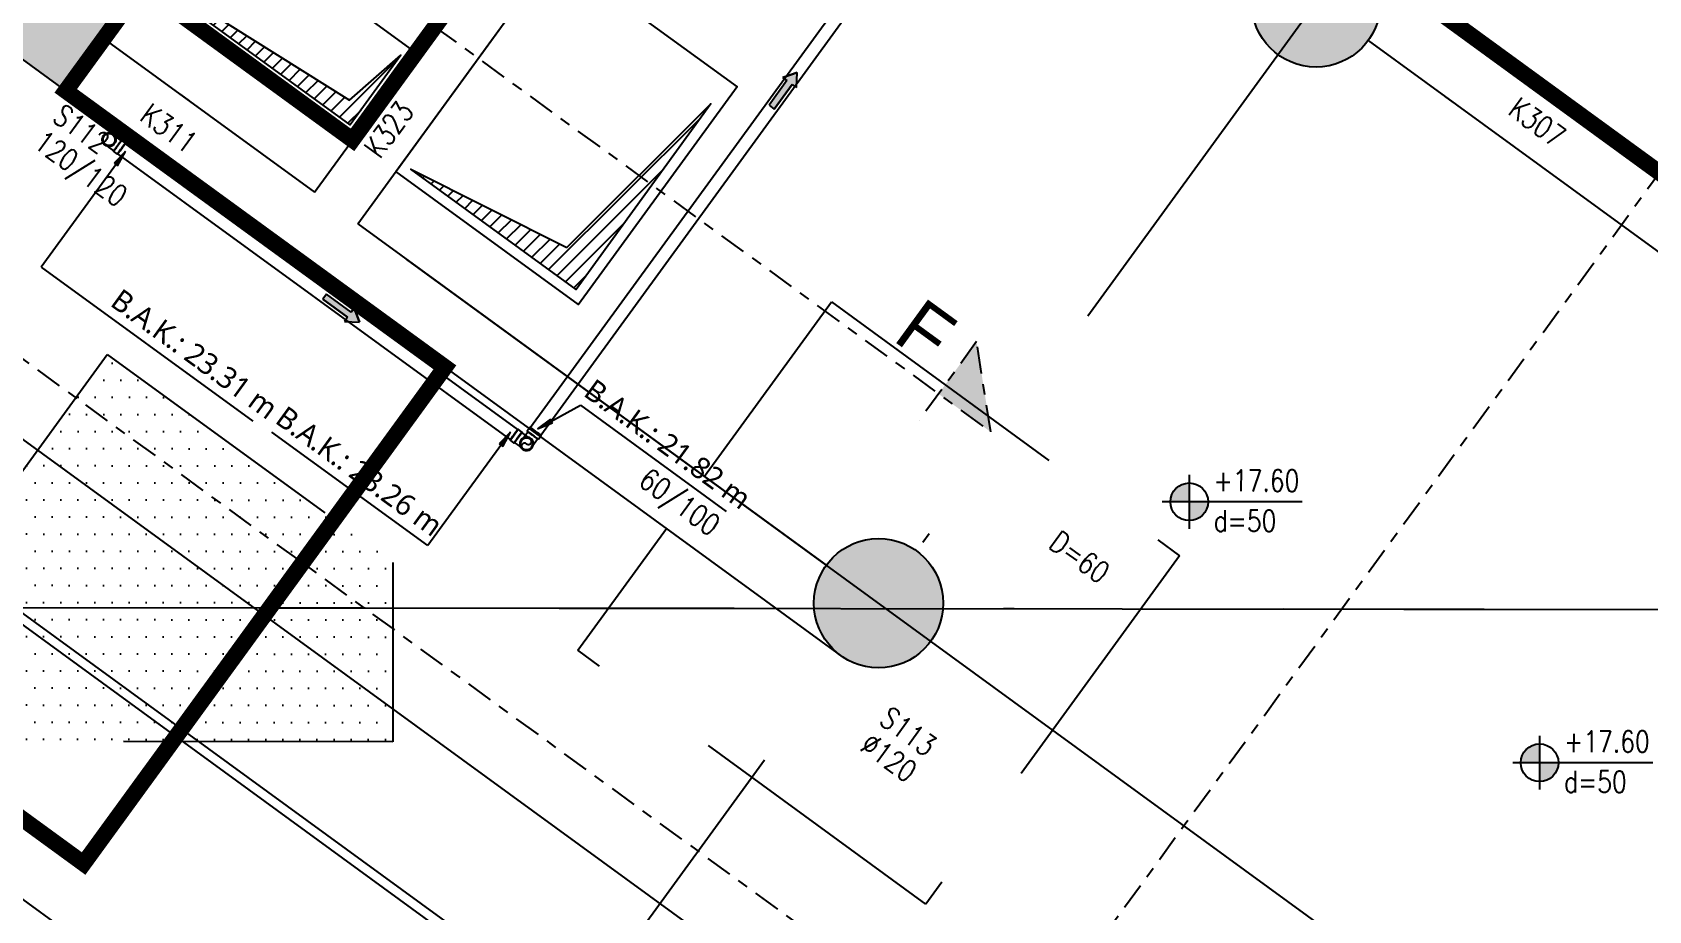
# Model space of a CAD drawing. Header units: millimetres. Extents: x 400382 to 401500, y 4543975 to 4544133.
# Drawn here: x 400786.11 to 400801.12, y 4544089.9 to 4544098.05 of the extents above; entities that cross this region are included whole.
import ezdxf
from ezdxf.enums import TextEntityAlignment as Align

# ---------------------------------------------------------------- set-up
doc = ezdxf.new("R2010")
doc.units = ezdxf.units.MM
for name, pattern in [('AKS', [3, 2.5, -0.25, 0, -0.25]), ('CENTER', [2, 1.25, -0.25, 0.25, -0.25]), ('CIZGI', [0.4, 0.25, -0.15]), ('CONTINU', [0]), ('HIDDEN', [0.375, 0.25, -0.125])]:
    doc.linetypes.add(name, pattern=pattern)
for name, color, linetype in [('aks prota', 2, 'AKS'), ('boşluk prota', 2, 'Continuous'), ('boşluk taraması prota', 252, 'Continuous'), ('kesit tarama prota', 252, 'Continuous'), ('kiriş boyutu prota', 6, 'Continuous'), ('kiriş prota', 6, 'Continuous'), ('kolon prota', 1, 'Continuous'), ('kolon tarama prota', 252, 'Continuous'), ('lkolon prota', 4, 'Continuous'), ('merdiven prota', 2, 'Continuous'), ('skesit prota', 7, 'Continuous'), ('st-s_level (kot)', 6, 'Continuous'), ('st-s_levelmark (kot işareti)', 4, 'Continuous'), ('st_s_ölçü', 4, 'Continuous'), ('TARAMA', 8, 'Continuous'), ('temel prota', 6, 'Continuous'), ('tkesit prota', 7, 'Continuous'), ('tkolon prota', 6, 'Continuous')]:
    doc.layers.add(name, color=color, linetype=linetype)
doc.styles.add('Arial', font='Arial.ttf')
doc.styles.add('OLCU', font='romanstw.shx')
doc.styles.add('Segoe UI Light_1', font='', dxfattribs={"height": 200})
doc.styles.add('TKIRIS', font='romanstw.shx')
doc.styles.add('tkolon', font='romanstw.shx')
doc.styles.get('Segoe UI Light_1').set_extended_font_data('Segoe UI Light')

# ---------------------------------------------------------------- blocks, each defined once
blk = doc.blocks.new('Flow Direction - Flow Direction _25mm_-1035271-_17_70 m  ARA KAT')
at = {"layer": 'TARAMA'}
blk.add_hatch(color=256, dxfattribs=at).paths.add_polyline_path([(0, 0), (-117, -78), (-117, -30), (-400, -30), (-400, 30), (-117, 30), (-117, 78)], flags=0)
for p, q in [((-117, 30), (-400, 30)), ((-400, 30), (-400, -30)), ((-117, 30), (-400, 30)), ((-400, 30), (-400, -30)), ((0, 0), (-117, 78)), ((-117, 78), (-117, 30)), ((-117, 78), (0, 0)), ((-117, 30), (-117, 78)), ((-117, -78), (0, 0)), ((-117, -78), (0, 0)), ((-400, -30), (-117, -30)), ((-117, -30), (-400, -30)), ((-117, -30), (-117, -78)), ((-117, -30), (-117, -78))]:
    blk.add_line(p, q, dxfattribs=at)
blk = doc.blocks.new('17.60 mekanik')
at = {"layer": 'kolon tarama prota'}
for points in [[(137747.2, 64075), (137736.8, 64064), (137740, 64061.7)], [(138130.2, 63818), (138144.2, 63823.5), (138142.3, 63827)], [(138105.1, 63814.9), (138094.7, 63804), (138097.9, 63801.6)]]:
    blk.add_hatch(color=256, dxfattribs=at).paths.add_polyline_path(points, flags=0)
for p, q in [((138512.2, 64353.8), (138123.7, 63819.1)), ((138133.2, 63812.2), (138521.7, 64346.9)), ((136992.2, 64114.8), (139156.7, 62542.2)), ((139161.9, 62549.4), (136997.4, 64122)), ((138112, 63817.2), (137747, 64082.4)), ((137747.2, 64075), (137669.2, 63967.6)), ((137747.2, 64075), (137736.8, 64064)), ((137736.8, 64064), (137740, 64061.7)), ((137740, 64061.7), (137747.2, 64075)), ((137740, 64072.9), (138105, 63807.7)), ((137669.2, 63967.6), (137865.8, 63824.8)), ((138130.2, 63818), (138170, 63840)), ((138170, 63840), (138305.4, 63741.6)), ((138142.3, 63827), (138130.2, 63818)), ((138144.2, 63823.5), (138142.3, 63827)), ((138028.4, 63709.4), (137883.4, 63814.7)), ((138105.1, 63814.9), (138028.4, 63709.4)), ((138105.1, 63814.9), (138094.7, 63804)), ((138097.9, 63801.6), (138105.1, 63814.9)), ((138115.8, 63815), (138112.2, 63817.6)), ((138123.3, 63819.4), (138120.7, 63815.8)), ((138130.2, 63818), (138144.2, 63823.5)), ((138131, 63808.3), (138133.6, 63811.9)), ((138094.7, 63804), (138097.9, 63801.6)), ((138104.7, 63807.3), (138108.3, 63804.7))]:
    blk.add_line(p, q, dxfattribs=at)
at = {"layer": 'kolon tarama prota', "extrusion": (0, 0, -1)}
for p, q in [((137743.7, 64085.4), (137747.3, 64082.8)), ((137739.8, 64072.5), (137736.2, 64075.1))]:
    blk.add_line(p, q, dxfattribs=at)
at = {"layer": 'kolon tarama prota', "extrusion": (0, 0, -1), "flags": 128}
for points in [[(-137736.6, 64075.6), (-137734.1, 64077.4), (-137731.9, 64079), (-137730.2, 64080.3), (-137729, 64081.1), (-137728.6, 64081.4), (-137728.6, 64081.4)], [(-137735.3, 64090.7), (-137735.7, 64090.4), (-137736.8, 64089.6), (-137738.5, 64088.3), (-137740.7, 64086.7), (-137743.2, 64084.9), (-137743.3, 64084.9)]]:
    blk.add_lwpolyline(points, dxfattribs=at)
at = {"layer": 'kolon tarama prota', "flags": 128}
for points in [[(138115.4, 63807.4), (138115.7, 63807.8), (138116.5, 63808.9), (138117.8, 63810.6), (138119.4, 63812.8), (138121.1, 63815.3), (138121.2, 63815.4)], [(138123.4, 63808.7), (138123, 63809), (138121.9, 63809.8), (138120.2, 63811), (138118, 63812.6), (138115.6, 63814.4), (138115.4, 63814.5)], [(138115.4, 63807.4), (138117.1, 63809), (138119.3, 63809.7), (138121.6, 63809.6), (138123.4, 63808.7)], [(138123.4, 63808.7), (138125, 63807), (138125.7, 63804.8), (138125.5, 63802.5), (138124.7, 63800.7)], [(138130.5, 63808.7), (138128.7, 63806.2), (138127.1, 63804), (138125.8, 63802.3), (138125, 63801.1), (138124.7, 63800.7), (138124.7, 63800.7)], [(138108.7, 63805.2), (138111.2, 63803.4), (138113.4, 63801.8), (138115.1, 63800.6), (138116.3, 63799.7), (138116.7, 63799.4), (138116.7, 63799.4)], [(138116.7, 63799.4), (138115.1, 63801.2), (138114.4, 63803.3), (138114.6, 63805.7), (138115.4, 63807.4)], [(138124.7, 63800.7), (138123, 63799.1), (138120.8, 63798.4), (138118.5, 63798.6), (138116.7, 63799.4)]]:
    blk.add_lwpolyline(points, dxfattribs=at)
at = {"layer": 'kolon tarama prota', "extrusion": (0, 0, -1)}
for radius, start, end in [(6.38, 216, 36), (6.38, 216, 36), (5.71, 216, 36), (6.38, 36, 216), (6.38, 36, 216), (5.71, 36, 216)]:
    blk.add_arc((-137732, 64086), radius, start, end, dxfattribs=at)
at = {"layer": 'kolon tarama prota'}
for centre, radius, start, end in [((137732, 64086), 5.9, 144, 324), ((137732, 64086), 5.9, 324, 144), ((138120.1, 63804.1), 6.38, 54, 234), ((138120.1, 63804.1), 6.38, 54, 234), ((138120.1, 63804.1), 5.71, 54, 234), ((138120.1, 63804.1), 6.38, 324, 144), ((138120.1, 63804.1), 6.38, 324, 144), ((138120.1, 63804.1), 5.9, 324, 144), ((138120.1, 63804.1), 5.71, 324, 144), ((138120.1, 63804.1), 6.38, 234, 54), ((138120.1, 63804.1), 6.38, 234, 54), ((138120.1, 63804.1), 5.72, 234, 54), ((138121.8, 63806.4), 2.95, 234, 54), ((138120.1, 63804.1), 6.38, 144, 324), ((138120.1, 63804.1), 6.38, 144, 324), ((138120.1, 63804.1), 5.9, 144, 324), ((138120.1, 63804.1), 5.71, 144, 324), ((138118.3, 63801.7), 2.95, 54, 234)]:
    blk.add_arc(centre, radius, start, end, dxfattribs=at)
at = {"layer": 'kolon tarama prota', "extrusion": (0, 0, -1)}
for centre, major_axis, start_param, end_param in [((137739.9, 64080.2), (3.75, 5.16), 1.570796, 4.712389), ((137739.9, 64080.2), (3.36, 4.62), 1.570796, 4.712389), ((137739.9, 64080.2), (3.75, 5.16), 4.712389, 7.853982), ((137739.9, 64080.2), (3.36, 4.62), 4.712389, 7.853982), ((137743.5, 64077.6), (3.75, 5.16), 4.712389, 7.853982), ((137743.5, 64077.6), (3.75, 5.16), 1.570796, 4.712389)]:
    blk.add_ellipse(centre, major_axis=major_axis, ratio=0.01, start_param=start_param, end_param=end_param, dxfattribs=at)
at = {"layer": 'kolon tarama prota'}
for centre, major_axis, ratio, start_param, end_param in [((137743.5, 64077.6), (3.47, 4.77), 0.01, 0, 1.570796), ((137743.5, 64077.6), (3.47, 4.77), 0.01, 4.712389, 6.283185), ((137743.5, 64077.6), (3.47, 4.77), 0.01, 1.570796, 3.141593), ((137743.5, 64077.6), (3.47, 4.77), 0.01, 3.141593, 4.712389), ((138108.5, 63812.5), (3.75, 5.16), 0.01, 1.570796, 4.712389), ((138108.5, 63812.5), (3.47, 4.77), 0.01, 1.570796, 3.141593), ((138108.5, 63812.5), (3.47, 4.77), 0.01, 3.141593, 4.712389), ((138112.1, 63809.8), (3.75, 5.16), 0.01, 1.570796, 4.712389), ((138108.5, 63812.5), (3.75, 5.16), 0.01, 4.712389, 7.853982), ((138108.5, 63812.5), (3.47, 4.77), 0.01, 0, 1.570796), ((138108.5, 63812.5), (3.47, 4.77), 0.01, 4.712389, 6.283185), ((138112.1, 63809.8), (3.36, 4.62), 0.01, 1.570796, 4.712389), ((138112.1, 63809.8), (3.75, 5.16), 0.01, 4.712389, 7.853982), ((138112.1, 63809.8), (3.36, 4.62), 0.01, 4.712389, 7.853982), ((138125.8, 63812), (5.16, -3.75), 0.009966, 1.570796, 4.712389), ((138125.8, 63812), (4.62, -3.36), 0.009966, 1.570796, 4.712389), ((138128.4, 63815.6), (5.16, -3.75), 0.009966, 1.570796, 4.712389), ((138128.4, 63815.6), (4.77, -3.47), 0.009966, 3.141593, 4.712389), ((138128.4, 63815.6), (4.77, -3.47), 0.009966, 1.570796, 3.141593), ((138125.8, 63812), (5.16, -3.75), 0.009966, 4.712389, 7.853982), ((138125.8, 63812), (4.62, -3.36), 0.009966, 4.712389, 7.853982), ((138128.4, 63815.6), (5.16, -3.75), 0.009966, 4.712389, 7.853982), ((138128.4, 63815.6), (4.77, -3.47), 0.009966, 4.712389, 6.283185), ((138128.4, 63815.6), (4.77, -3.47), 0.009966, 0, 1.570796)]:
    blk.add_ellipse(centre, major_axis=major_axis, ratio=ratio, start_param=start_param, end_param=end_param, dxfattribs=at)
for p, xscale, yscale, zscale, rotation in [((138370.8, 64149.2), 0.09999999999999999, 0.09999999999999999, 0.09999999999999999, 54.00000707238451), ((137964.8, 63916.9), 0.1, 0.1, 0.1, 323.999999999999)]:
    blk.add_blockref('Flow Direction - Flow Direction _25mm_-1035271-_17_70 m  ARA KAT', p, dxfattribs=dict(at, xscale=xscale, yscale=yscale, zscale=zscale, rotation=rotation))
at = {"layer": 'kolon tarama prota', "char_height": 20, "attachment_point": 1, "rotation": 324, "line_spacing_factor": 1.142579, "style": 'Segoe UI Light_1'}
for s, insert, width in [('B.A.K.: 23.31 m', (137743.9, 63948.7), 207.627), ('B.A.K.: 21.82 m', (138183.5, 63865.6), 207.627), ('B.A.K.: 23.26 m', (137897.1, 63840.1), 213.157)]:
    blk.add_mtext(s, dxfattribs=dict(at, insert=insert, width=width))
blk = doc.blocks.new('PLAN_KOT')
at = {"layer": 'st-s_levelmark (kot işareti)'}
h = blk.add_hatch(color=256, dxfattribs=at)
h.paths.add_polyline_path([(0, 17.5, 0.414214), (-17.5, 0), (0, 0)])
h.paths.add_polyline_path([(17.5, 0), (0, 0), (0, -17.5, 0.414214)])
for p, q in [((0, 25), (0, -25)), ((105, 0), (-25, 0))]:
    blk.add_line(p, q, dxfattribs=at)
blk.add_circle((0, 0), 17.5, dxfattribs=at)
at = {"layer": 'st-s_level (kot)', "color": 6, "style": 'OLCU', "width": 0.8}
for tag, p in [('KOT', (22.7, 9.8)), ('DÖŞEME_KALINLIĞI', (22.7, -27.6))]:
    blk.add_attdef(tag, p, '', height=20, dxfattribs=at)

msp = doc.modelspace()

# ---------------------------------------------------------------- hatches: boundary and pattern name
at = {"layer": 'boşluk taraması prota', "ltscale": 2}
h = msp.add_hatch(dxfattribs=at)
h.set_pattern_fill('ANSI31', color=256, scale=0.03, angle=-0.0715, style=0)
h.set_pattern_definition([(44.928458, (400118.66642, 4543649.67846), (-0.06726777, 0.067435967), [])])
h.paths.add_polyline_path([(400789.059, 4544097.418), (400789.536, 4544097.837), (400789.065, 4544097.19), (400786.834, 4544098.815)])
h = msp.add_hatch(dxfattribs=at)
h.set_pattern_fill('ANSI31', color=256, scale=0.03, angle=-0.0715, style=0)
h.set_pattern_definition([(44.928458, (400120.76494, 4543648.1498), (-0.06726777, 0.067435967), [])])
h.paths.add_polyline_path([(400791.076, 4544096.052), (400792.573, 4544097.604), (400791.163, 4544095.661), (400789.628, 4544096.779)])
at = {"layer": 'kesit tarama prota'}
h = msp.add_hatch(color=256, dxfattribs=at)
h.dxf.hatch_style = 1
h.paths.add_polyline_path([(400794.881, 4544095.178), (400795.013, 4544094.34), (400794.528, 4544094.693)])
at = {"layer": 'kolon tarama prota'}
h = msp.add_hatch(color=256, dxfattribs=at)
h.dxf.hatch_style = 1
h.paths.add_polyline_path([(400786.161, 4544099.182), (400787.131, 4544098.475), (400786.424, 4544097.505), (400785.454, 4544098.212)])
h = msp.add_hatch(color=256, dxfattribs=at)
h.dxf.hatch_style = 1
edge = h.paths.add_edge_path()
edge.add_arc((400798.034, 4544098.327), 0.6, 359.9285, 719.9285)
h = msp.add_hatch(dxfattribs=at)
h.set_pattern_fill('DOTS', color=2, scale=0.1, angle=-0.0715)
h.set_pattern_definition([(359.928458, (399108.95614, 4543658.28852), (0.079573161, 0.158650765), [0, -0.15875])])
h.paths.add_polyline_path([(400789.461, 4544093.128), (400789.459, 4544091.463), (400785.511, 4544091.468), (400785.513, 4544093.282), (400786.808, 4544095.06)])
h = msp.add_hatch(color=256, dxfattribs=at)
h.dxf.hatch_style = 1
edge = h.paths.add_edge_path()
edge.add_arc((400793.971, 4544092.75), 0.6, 359.9285, 719.9285)

# ---------------------------------------------------------------- linework, layer by layer
at = {"layer": 'aks prota', "ltscale": 10}
for p, q in [((400845.867, 4544063.483), (400762.755, 4544124.026)), ((400845.867, 4544063.483), (400762.755, 4544124.026)), ((400834.128, 4544063.498), (400758.693, 4544118.449)), ((400828.258, 4544063.505), (400756.661, 4544115.66)), ((400828.258, 4544063.505), (400756.661, 4544115.66)), ((400822.389, 4544063.512), (400754.63, 4544112.871)), ((400778.191, 4544071.088), (400805.688, 4544108.835)), ((400882.93, 4544092.587), (400717.011, 4544092.794)), ((400864.508, 4544092.61), (400741.096, 4544092.764))]:
    msp.add_line(p, q, dxfattribs=at)
at = {"layer": 'boşluk prota', "ltscale": 0.05}
for points in [[(400789.059, 4544097.418), (400789.536, 4544097.837), (400789.065, 4544097.19), (400786.834, 4544098.815)], [(400791.076, 4544096.052), (400792.414, 4544097.385), (400791.163, 4544095.661), (400789.628, 4544096.779)]]:
    msp.add_lwpolyline(points, close=True, dxfattribs=at)
at = {"layer": 'kiriş prota'}
for points in [[(400791.193, 4544104.052), (400801.671, 4544096.42)], [(400788.733, 4544096.565), (400792.796, 4544102.142), (400790.84, 4544103.567)], [(400789.135, 4544096.273), (400793.197, 4544101.85), (400797.556, 4544098.675)], [(400786.777, 4544097.99), (400788.733, 4544096.565)], [(400798.519, 4544097.974), (400805.228, 4544093.087)], [(400786.424, 4544097.505), (400793.617, 4544092.265)], [(400789.135, 4544096.273), (400793.493, 4544093.098)]]:
    msp.add_lwpolyline(points, dxfattribs=at)
for points in [[(400786.683, 4544098.801), (400789.087, 4544097.05), (400789.676, 4544097.859), (400787.272, 4544099.609)], [(400790.96, 4544098.779), (400792.657, 4544097.542), (400791.185, 4544095.522), (400789.488, 4544096.758)]]:
    msp.add_lwpolyline(points, close=True, dxfattribs=at)
at = {"layer": 'kolon prota', "color": 1}
msp.add_lwpolyline([(400786.161, 4544099.182), (400787.131, 4544098.475), (400786.424, 4544097.505), (400785.454, 4544098.212)], close=True, dxfattribs=at)
for centre in [(400798.034, 4544098.327), (400793.971, 4544092.75)]:
    msp.add_circle(centre, 0.6, dxfattribs=at)
at = {"layer": 'skesit prota', "linetype": 'CENTER', "ltscale": 0.2}
for p, q in [((400794.881, 4544095.178), (400794.351, 4544094.45)), ((400795.013, 4544094.34), (400794.881, 4544095.178))]:
    msp.add_line(p, q, dxfattribs=at)
for points in [[(400758.282, 4544121.096), (400795.013, 4544094.34)], [(400755.487, 4544117.26), (400803.763, 4544082.093)], [(400755.487, 4544117.26), (400803.763, 4544082.093)], [(400811.947, 4544111.465), (400773.46, 4544058.632)]]:
    msp.add_lwpolyline(points, dxfattribs=at)
at = {"layer": 'st_s_ölçü', "color": 3, "linetype": 'CIZGI', "lineweight": 30, "ltscale": 50, "const_width": 0.15}
msp.add_lwpolyline([(400819.537, 4544094.416), (400810.265, 4544094.428), (400808.942, 4544092.608), (400806.044, 4544094.719), (400806.044, 4544094.719), (400805.155, 4544095.366), (400804.449, 4544094.397), (400793.149, 4544102.628), (400789.086, 4544097.051), (400787.13, 4544098.476), (400786.423, 4544097.506), (400789.945, 4544094.941), (400786.589, 4544090.333), (400778.543, 4544096.195), (400781.899, 4544100.802), (400777.774, 4544103.805), (400770.356, 4544093.621), (400754.877, 4544104.897)], dxfattribs=at)
at = {"layer": 'temel prota', "linetype": 'HIDDEN', "ltscale": 10}
for points in [[(400793.533, 4544095.546), (400796.766, 4544093.191), (400794.411, 4544089.957), (400791.177, 4544092.313), (400792.001, 4544093.443)], [(400792.354, 4544093.928), (400793.533, 4544095.546)]]:
    msp.add_lwpolyline(points, dxfattribs=at)
msp.add_lwpolyline([(400789.461, 4544093.128), (400789.459, 4544091.463), (400785.511, 4544091.468), (400785.513, 4544093.282), (400785.513, 4544093.282), (400786.808, 4544095.06)], close=True, dxfattribs=at)

# ---------------------------------------------------------------- block references
at = {"layer": 'merdiven prota', "xscale": 0.01, "yscale": 0.01, "zscale": 0.01, "rotation": 359.9284577011093}
msp.add_blockref('17.60 mekanik', (399408.706, 4543457.914), dxfattribs=at)
at = {"layer": 'st-s_level (kot)', "linetype": 'CONTINU', "ltscale": 0.1, "xscale": 0.01, "yscale": 0.01, "zscale": 0.01, "rotation": 359.9284577011093}
for p in [(400796.856, 4544093.691), (400800.11, 4544091.269)]:
    msp.add_blockref('PLAN_KOT', p, dxfattribs=at).add_auto_attribs({'KOT': '+17.60', 'DÖŞEME_KALINLIĞI': 'd=50'})

# ---------------------------------------------------------------- texts
at = {"layer": 'kiriş boyutu prota', "ltscale": 0.05, "style": 'TKIRIS', "width": 0.8}
msp.add_text('60/100', height=0.2, rotation=323.9285, dxfattribs=at).set_placement((400792.463, 4544093.443), align=Align.MIDDLE_RIGHT)
at = {"layer": 'kiriş prota', "ltscale": 0.05, "style": 'TKIRIS', "width": 0.8}
for s, rotation, p in [('K311', 323.9285, (400787.157, 4544097.32)), ('K323', 53.9285, (400789.258, 4544096.923)), ('K307', 323.9285, (400799.863, 4544097.377))]:
    msp.add_text(s, height=0.2, rotation=rotation, dxfattribs=at).set_placement(p, align=Align.MIDDLE_LEFT)
at = {"layer": 'lkolon prota', "style": 'tkolon', "width": 0.8}
for s, p in [('120/120', (400786.111, 4544096.99)), ('%%C120', (400793.787, 4544091.398))]:
    msp.add_text(s, height=0.2, rotation=323.9285, dxfattribs=at).set_placement(p)
at = {"layer": 'st-s_level (kot)', "color": 6, "style": 'OLCU', "width": 0.8}
msp.add_attdef('D=60', (400795.539, 4544093.273), '', height=0.2, rotation=323.9285, dxfattribs=at)
at = {"layer": 'tkesit prota', "style": 'Arial'}
msp.add_text('F', height=0.5, rotation=323.9285, dxfattribs=at).set_placement((400794.089, 4544095.198))
at = {"layer": 'tkolon prota', "style": 'tkolon', "width": 0.8}
for s, p in [('S112', (400786.288, 4544097.232)), ('S113', (400793.966, 4544091.639))]:
    msp.add_text(s, height=0.2, rotation=323.9285, dxfattribs=at).set_placement(p)

doc.saveas('drawing.dxf')
